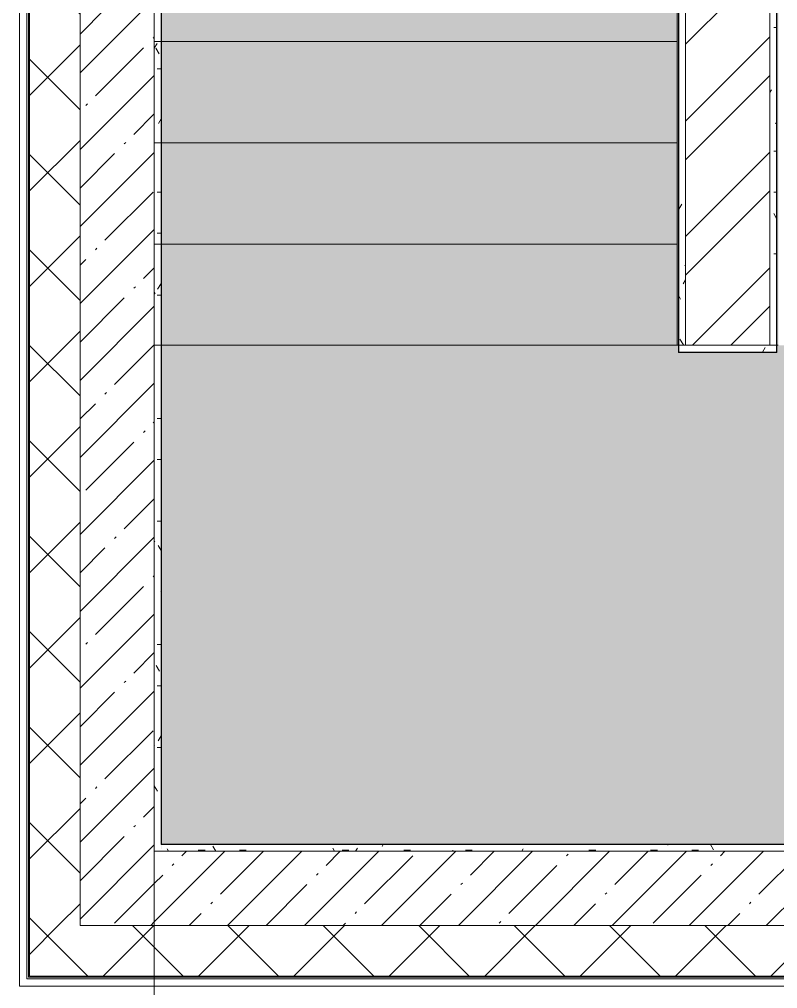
# Model space of a CAD drawing. Header units: millimetres. Extents: x -213547 to 415037, y -3642 to 106956.
# Drawn here: x -225 to 2023, y 78899 to 81772 of the extents above; entities that cross this region are included whole.
import ezdxf

# ---------------------------------------------------------------- set-up
doc = ezdxf.new("R2010")
doc.units = ezdxf.units.MM
doc.layers.add('A-AREA-PATT-1', color=7, linetype='Continuous', lineweight=5, true_color=0xa5bae0, transparency=1)
for name, color, linetype, lineweight in [('A-WALL', 7, 'Continuous', 5), ('I-WALL', 7, 'Continuous', 5), ('S-STRS', 7, 'Continuous', 9), ('S-STRS-MBND', 7, 'Continuous', 9), ('Оси', 7, 'Continuous', 9)]:
    doc.layers.add(name, color=color, linetype=linetype, lineweight=lineweight)
for name, color, linetype, lineweight, true_color in [('A-WALL-1', 9, 'Continuous', 5, 0x808080), ('A-WALL-FNSH-1', 9, 'Continuous', 5, 0x808080), ('S-STRS-1', 7, 'Continuous', 9, 0xeef6ff)]:
    doc.layers.add(name, color=color, linetype=linetype, lineweight=lineweight, true_color=true_color)
pattern_1 = [(45, (0, 0), (-141.42136, 141.42136), []), (135, (0, 0), (-141.42136, -141.42136), [])]
pattern_2 = [(45, (0, 0), (-114.0493, 114.0493), []), (45, (114.05, 0), (-114.0493, 114.0493), [201.612, -40.322, 6.706, -33.617])]
pattern_3 = [(0, (0, 0), (243.84, 60.96), [20.117, -162.763, 20.117, -162.763, -975.36]), (0, (0, 0), (243.84, 60.96), [-365.76, 20.117, -345.643, 20.117, -162.763, -426.72]), (0, (0, 0), (243.84, 60.96), [-914.4, 20.117, -101.803, 20.117, -284.683]), (120, (91.44, 30.48), (-174.7129, 180.69163), [20.117, -162.763, 20.117, -162.763, -975.36]), (120, (91.44, 30.48), (-174.7129, 180.69163), [-365.76, 20.117, -345.643, 20.117, -162.763, -426.72]), (120, (91.44, 30.48), (-174.7129, 180.69163), [-914.4, 20.117, -101.803, 20.117, -284.683]), (240, (121.92, 152.4), (-69.1271, -241.65163), [20.117, -162.763, 20.117, -162.763, -975.36]), (240, (121.92, 152.4), (-69.1271, -241.65163), [-365.76, 20.117, -345.643, 20.117, -162.763, -426.72]), (240, (121.92, 152.4), (-69.1271, -241.65163), [-914.4, 20.117, -101.803, 20.117, -284.683])]

# ---------------------------------------------------------------- blocks, each defined once
blk = doc.blocks.new('1floor')
at = {"layer": 'A-AREA-PATT-1'}
h = blk.add_hatch(color=256, dxfattribs=at)
h.paths.add_polyline_path([(1960, 1620), (1960, 5520), (1955.5, 5520), (1955.5, 1620)])
h.paths.add_polyline_path([(1664.5, 1620), (1664, 3420), (1660, 3420), (1660, 1620)])
h.paths.add_polyline_path([(130.5, 3420), (131, 3420), (130.5, 3435)])
h.paths.add_polyline_path([(3500, 4806.5), (3500, 4808.9), (3490, 4808.8), (3490, 4806.5)])
at = {"layer": 'A-WALL'}
h = blk.add_hatch(dxfattribs=at)
h.set_pattern_fill('FP_24', color=256, style=0, pattern_type=2)
h.set_pattern_definition(pattern_1)
h.paths.add_polyline_path([(-260, -100), (-110, -100), (-110, 3670), (-260, 3670), (-260, -94.1)])
h.paths.add_polyline_path([(-110, 5220), (-110, 5620), (-260, 5620), (-260, 5220), (-138, 5220)])
h.paths.add_polyline_path([(-110, 7320), (-110, 8520), (-260, 8520), (-260, 7320)])
h.paths.add_polyline_path([(-260, 10820), (-110, 10820), (-110, 12220), (-260, 12220), (-260, 10857.5)])
h.paths.add_polyline_path([(-154.3, 13120), (-110, 13120), (-110.6, 15350), (-260, 15350), (-260, 13120)])
h = blk.add_hatch(dxfattribs=at)
h.set_pattern_fill('FP_24', color=256, style=0, pattern_type=2)
h.set_pattern_definition(pattern_1)
h.paths.add_polyline_path([(75692.1, -250), (75700, -250), (75700, -100), (73980, -100), (73980, -250), (75480, -250)])
h.paths.add_polyline_path([(70660, -250), (70660, -100), (67060, -100), (67060, -250), (69821.4, -250)])
h.paths.add_polyline_path([(72236.1, -250), (72280, -250), (72280, -100), (71560, -101.8), (71560, -250), (72080, -250)])
h.paths.add_polyline_path([(65160, -250), (66160, -250), (66160, -100), (65160, -100), (65160, -118)])
h.paths.add_polyline_path([(63710, -250), (64260, -250), (64260, -100), (63710, -100), (63710, -121.3)])
h.paths.add_polyline_path([(60910, -250), (61610, -250), (61610, -100), (60910, -100), (60910, -128.3)])
h.paths.add_polyline_path([(60010, -250), (60010, -100), (59260, -100), (59260, -250)])
h.paths.add_polyline_path([(57160, -250), (57160, -100), (56410, -100), (56410, -250)])
h.paths.add_polyline_path([(53310, -250), (53310, -100), (51871.5, -100), (51871.5, -250)])
h.paths.add_polyline_path([(49771.5, -250), (49771.5, -100), (49060, -100), (49060, -250), (49190.7, -250)])
h.paths.add_polyline_path([(48160, -250), (48160, -100), (47410, -100), (47410, -250)])
h.paths.add_polyline_path([(44310, -250), (44310, -100), (42737.5, -100), (42737.5, -250)])
h.paths.add_polyline_path([(38875.4, -250), (39040, -250), (39040, -100), (37990, -100), (37990, -250)])
h.paths.add_polyline_path([(40637.5, -250), (40637.5, -100), (39940, -100), (39940, -250)])
h.paths.add_polyline_path([(36812.3, -250), (37090, -250), (37090, -100), (35970, -100), (35970, -250)])
h.paths.add_polyline_path([(33870, -250), (33870, -100), (33010, -100), (33010, -250)])
h.paths.add_polyline_path([(30210, -250), (30210, -100), (29209.7, -100), (29209.7, -250)])
h.paths.add_polyline_path([(28309.7, -250), (28309.7, -100), (27310, -100), (27310, -250)])
h.paths.add_polyline_path([(26410, -250), (26410, -100), (25435, -100), (25435, -250)])
h.paths.add_polyline_path([(22635, -250), (22635, -100), (21610, -100), (21610, -250)])
h.paths.add_polyline_path([(19360, -250), (20710, -250), (20710, -100), (19360, -100), (19360, -231.6)])
h.paths.add_polyline_path([(17260, -250), (17260, -100), (16510, -100), (16510, -250)])
h.paths.add_polyline_path([(14860, -250), (15610, -250), (15610, -100), (14860, -100), (14860, -242.8)])
h.paths.add_polyline_path([(12055.6, -250), (12760, -248), (12760, -100), (12010, -100), (12010, -250)])
h.paths.add_polyline_path([(7929.4, -250), (8259.7, -250), (8259.7, -100), (6830, -100), (6830, -250), (7660, -250)])
h.paths.add_polyline_path([(9159.7, -250), (9910, -250), (9910, -100), (9159.7, -100), (9159.7, -118)])
h.paths.add_polyline_path([(110, -250), (3730, -250), (3730, -100), (-260, -100), (-260, -250), (-110, -250)])
at = {"layer": 'I-WALL'}
h = blk.add_hatch(dxfattribs=at)
h.set_pattern_fill('FP_1', color=256, style=0, pattern_type=2)
h.set_pattern_definition(pattern_2)
h.paths.add_polyline_path([(-110, -100), (110, -100), (110, 3670), (-110, 3670), (-110, -7.3)])
h.paths.add_polyline_path([(-110, 5220), (110, 5220), (110, 5620), (-110, 5620), (-110, 5292.6)])
h.paths.add_polyline_path([(-110, 7320), (110, 7320), (110, 7900), (-110, 7900), (-110, 7412.6)])
h = blk.add_hatch(dxfattribs=at)
h.set_pattern_fill('FP_79', color=256, style=0, pattern_type=2)
h.set_pattern_definition([(45, (0, 0), (-171.074, 171.074), []), (45, (114.05, 0), (-171.074, 171.074), [])])
h.paths.add_polyline_path([(1935, 1620), (1935, 5520), (1685, 5520), (1685, 1620), (1740.3, 1620)])
h = blk.add_hatch(dxfattribs=at)
h.set_pattern_fill('FP_191', color=256, style=0, pattern_type=2)
h.set_pattern_definition(pattern_3)
h.paths.add_polyline_path([(1955, 1620), (1954.6, 5540), (1935, 5540), (1935, 1620)])
h = blk.add_hatch(dxfattribs=at)
h.set_pattern_fill('FP_191', color=256, style=0, pattern_type=2)
h.set_pattern_definition(pattern_3)
h.paths.add_polyline_path([(110, 120), (130, 120), (130, 3670), (110, 3670), (110, 1620)])
h.paths.add_polyline_path([(130, 5220), (129, 5380), (110, 5400), (110, 5220)])
h.paths.add_polyline_path([(130, 5380), (130, 5400), (110, 5400)])
h = blk.add_hatch(dxfattribs=at)
h.set_pattern_fill('FP_191', color=256, style=0, pattern_type=2)
h.set_pattern_definition(pattern_3)
h.paths.add_polyline_path([(1685, 1620), (1685, 5400), (1665, 5379), (1665, 1620)])
h.paths.add_polyline_path([(1665, 5380), (1685, 5400), (1665, 5400), (1665, 5390.4)])
h = blk.add_hatch(dxfattribs=at)
h.set_pattern_fill('FP_191', color=256, style=0, pattern_type=2)
h.set_pattern_definition(pattern_3)
h.paths.add_polyline_path([(1740.3, 1600), (1955, 1600), (1955, 1620), (1665, 1620), (1665, 1600), (1685.1, 1600)])
h = blk.add_hatch(dxfattribs=at)
h.set_pattern_fill('FP_1', color=256, style=0, pattern_type=2)
h.set_pattern_definition(pattern_2)
h.paths.add_polyline_path([(3730, -100), (3730, 120), (110, 120), (110, -100), (3510, -100)])
h = blk.add_hatch(dxfattribs=at)
h.set_pattern_fill('FP_191', color=256, style=0, pattern_type=2)
h.set_pattern_definition(pattern_3)
h.paths.add_polyline_path([(2771.8, 120), (3510, 120), (3510, 140), (3210, 140), (3210, 136), (3134, 140), (131, 140), (130, 120), (1740.3, 120)])
h.paths.add_polyline_path([(3160, 138.7), (3160, 140), (3147.5, 139.3)])
at = {"layer": 'S-STRS-1'}
for points in [[(1660, 2520), (1660, 2820), (130, 2820), (131, 2520)], [(131, 2220), (1660, 2220), (1660, 2520), (130, 2520), (130.5, 2220)], [(1660, 1920), (1660, 2220), (130, 2220), (130, 1920)], [(1660, 1620), (1660, 1920), (130, 1920), (130, 1620), (1610, 1620)]]:
    blk.add_hatch(color=256, dxfattribs=at).paths.add_polyline_path(points)
h = blk.add_hatch(color=256, dxfattribs=at)
h.paths.add_polyline_path([(130, 120), (131, 140), (3135, 141), (3135, 535), (3490, 536), (3490, 1620), (1955, 1620), (1955, 1600), (1665, 1600), (1665, 1620), (130, 1620), (130, 139.4)])
h.paths.add_polyline_path([(3210, 140), (3490, 141), (3490, 460), (3210, 460), (3210, 363.2)])
at = {"layer": 'A-WALL'}
for p, q in [((1685, 1620), (1685, 5520)), ((1935, 1620), (1935, 5520)), ((1665, 1600), (1665, 5379)), ((-290, -280), (-290, 3785)), ((-263, 3670), (-263, -253)), ((-260, 3670), (-260, -250)), ((-110, -100), (-110, 3670)), ((130, 140), (130, 3670)), ((1685, 1620), (1935, 1620)), ((131, 141), (131, 140)), ((131, 140), (3510, 140)), ((131, 140), (3135, 140)), ((-263, -253), (3730, -253)), ((-260, -250), (3730, -250)), ((72280, -280), (-290, -280))]:
    blk.add_line(p, q, dxfattribs=at)
at = {"layer": 'A-WALL-1'}
for p, q in [((1955, 1600), (1955, 5540)), ((110, 120), (110, 3670)), ((1665, 1600), (1955, 1600)), ((3510, 120), (110, 120)), ((-110, -100), (6830, -100))]:
    blk.add_line(p, q, dxfattribs=at)
at = {"layer": 'A-WALL-FNSH-1'}
for p, q in [((-268, 3670), (-268, -258)), ((3135, 141), (131, 141)), ((-268, -258), (3730, -258))]:
    blk.add_line(p, q, dxfattribs=at)
at = {"layer": 'I-WALL'}
for p, q in [((1956, 5541), (1956, 1599)), ((1664, 1599), (1664, 5379)), ((131, 3670), (131, 141)), ((1956, 1599), (1664, 1599)), ((130, 140), (131, 140))]:
    blk.add_line(p, q, dxfattribs=at)
at = {"layer": 'S-STRS'}
for p, q in [((1660, 2520), (1660, 2820)), ((130, 2520), (1660, 2520)), ((130, 2520), (1660, 2520)), ((1660, 2220), (1660, 2520)), ((130, 2220), (1660, 2220)), ((130, 2220), (1660, 2220)), ((1660, 1920), (1660, 2220)), ((130, 1920), (1660, 1920)), ((130, 1920), (1660, 1920)), ((1660, 1620), (1660, 1920)), ((130, 1620), (1660, 1620)), ((130, 1620), (1660, 1620)), ((1665, 1620), (1660, 1620)), ((1960, 1620), (1955, 1620))]:
    blk.add_line(p, q, dxfattribs=at)
at = {"layer": 'S-STRS-MBND'}
for p, q in [((110, 1620), (110, 5520)), ((1660, 1620), (1660, 5520)), ((110, 2520), (1660, 2520)), ((110, 2520), (1660, 2520)), ((110, 2220), (1660, 2220)), ((110, 2220), (1660, 2220)), ((110, 1920), (1660, 1920)), ((110, 1920), (1660, 1920)), ((110, 1620), (110, 120)), ((110, 1620), (1660, 1620)), ((110, 1620), (1660, 1620)), ((1960, 1620), (1660, 1620)), ((110, 120), (3510, 120))]:
    blk.add_line(p, q, dxfattribs=at)
at = {"layer": 'Оси'}
blk.add_line((110, -1906.3), (110, 3093.7), dxfattribs=at)

msp = doc.modelspace()

# ---------------------------------------------------------------- block references
msp.add_blockref('1floor', (64.7, 79186.1))

doc.saveas('drawing.dxf')
